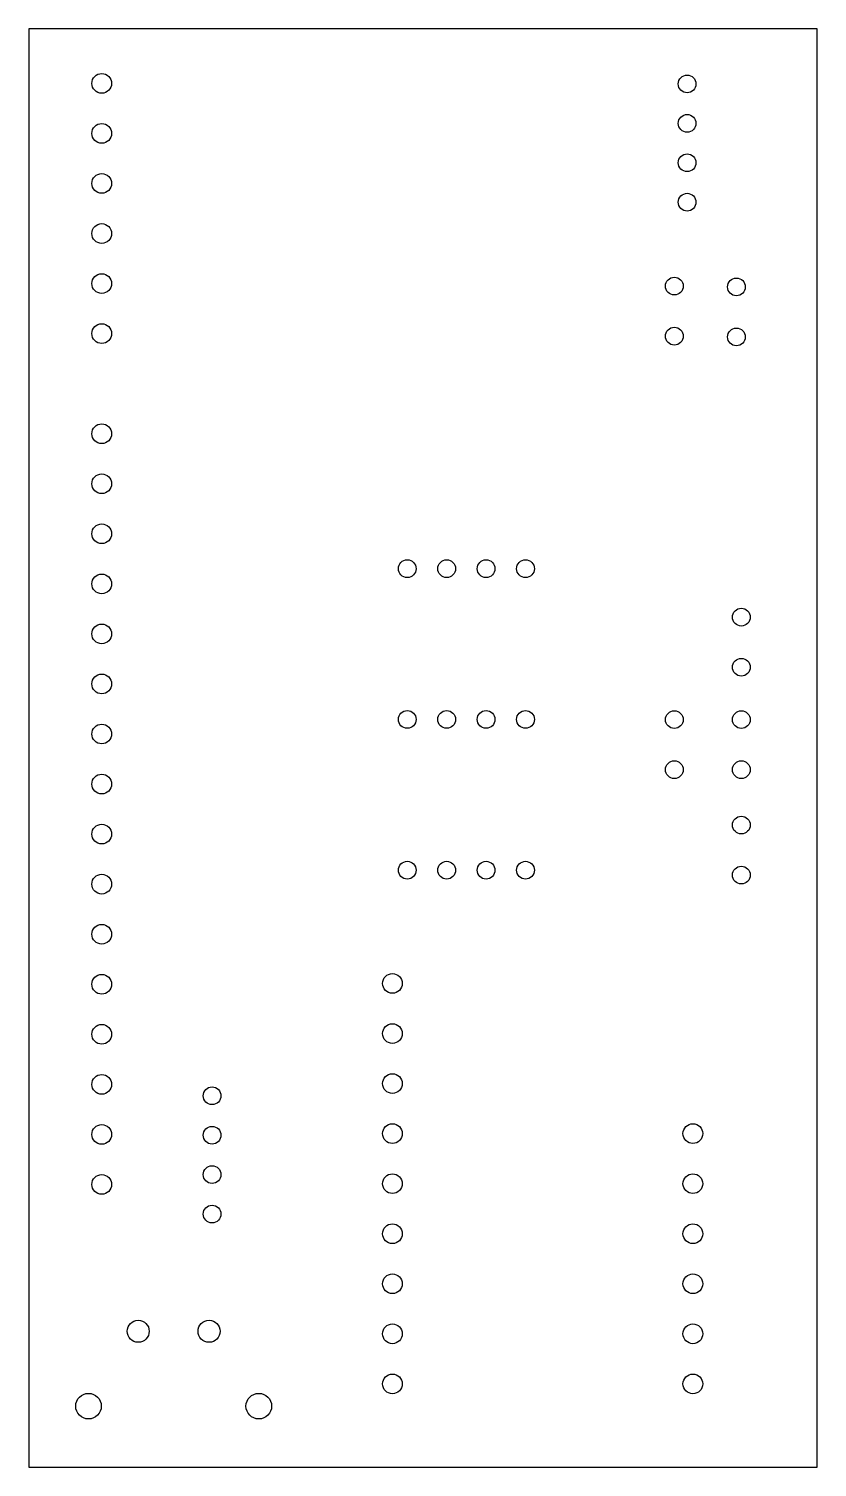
# Model space of a CAD drawing. Extents: x 415 to 455, y 495 to 568.
import ezdxf

# ---------------------------------------------------------------- set-up
doc = ezdxf.new("R2010")
doc.units = 0
doc.layers.get('0').update_dxf_attribs({"linetype": 'CONTINUOUS'})
doc.layers.add('_BOARD', color=254, linetype='CONTINUOUS')
doc.layers.add('_DRILL', color=251, linetype='CONTINUOUS')

# ---------------------------------------------------------------- blocks, each defined once
blk = doc.blocks.new('_HOLE')
blk.add_circle((0, 0), 0.5)

msp = doc.modelspace()

# ---------------------------------------------------------------- linework, layer by layer
at = {"layer": '_BOARD', "color": 3}
msp.add_lwpolyline([(415, 495), (455, 495), (455, 495), (455, 568), (455, 568), (415, 568), (415, 568), (415, 495), (415, 495)], close=True, dxfattribs=at)

# ---------------------------------------------------------------- block references
at = {"layer": '_DRILL'}
for p in [(418.7, 565.23), (418.7, 562.69), (418.7, 560.15), (418.7, 557.61), (418.7, 555.07), (418.7, 552.53), (418.7, 547.45), (418.7, 544.91), (418.7, 542.37), (418.7, 539.83), (418.7, 537.29), (418.7, 534.75), (418.7, 532.21), (418.7, 529.67), (418.7, 527.13), (418.7, 524.59), (418.7, 522.05), (418.7, 519.51), (433.45, 519.55), (418.7, 516.97), (433.45, 517.01), (418.7, 514.43), (433.45, 514.47), (418.7, 511.89), (433.45, 511.93), (448.69, 511.93), (418.7, 509.35), (433.45, 509.39), (448.69, 509.39), (433.45, 506.85), (448.69, 506.85), (433.45, 504.31), (448.69, 504.31), (433.45, 501.77), (448.69, 501.77), (433.45, 499.23), (448.69, 499.23)]:
    msp.add_blockref('_HOLE', p, dxfattribs=at)
for p, xscale, yscale in [((448.4, 565.2), 0.9, 0.9), ((448.4, 563.2), 0.9, 0.9), ((448.4, 561.2), 0.9, 0.9), ((448.4, 559.2), 0.9, 0.9), ((447.75, 554.94), 0.9, 0.9), ((450.9, 554.9), 0.9, 0.9), ((447.75, 552.4), 0.9, 0.9), ((450.9, 552.36), 0.9, 0.9), ((434.2, 540.6), 0.9, 0.9), ((436.2, 540.6), 0.9, 0.9), ((438.2, 540.6), 0.9, 0.9), ((440.2, 540.6), 0.9, 0.9), ((451.15, 538.14), 0.9, 0.9), ((451.15, 535.6), 0.9, 0.9), ((434.2, 532.95), 0.9, 0.9), ((436.2, 532.95), 0.9, 0.9), ((438.2, 532.95), 0.9, 0.9), ((440.2, 532.95), 0.9, 0.9), ((447.75, 532.94), 0.9, 0.9), ((451.15, 532.94), 0.9, 0.9), ((447.75, 530.4), 0.9, 0.9), ((451.15, 530.4), 0.9, 0.9), ((451.15, 527.59), 0.9, 0.9), ((434.2, 525.3), 0.9, 0.9), ((436.2, 525.3), 0.9, 0.9), ((438.2, 525.3), 0.9, 0.9), ((440.2, 525.3), 0.9, 0.9), ((451.15, 525.05), 0.9, 0.9), ((424.3, 513.85), 0.9, 0.9), ((424.3, 511.85), 0.9, 0.9), ((424.3, 509.85), 0.9, 0.9), ((424.3, 507.85), 0.9, 0.9), ((420.55, 501.9), 1.12, 1.12), ((424.15, 501.9), 1.12, 1.12), ((418.03, 498.1), 1.3, 1.3), ((426.67, 498.1), 1.3, 1.3)]:
    msp.add_blockref('_HOLE', p, dxfattribs=dict(at, xscale=xscale, yscale=yscale))

doc.saveas('drawing.dxf')
